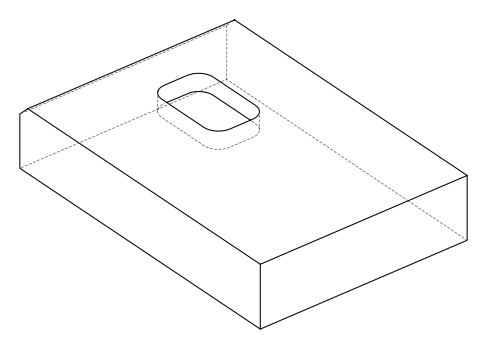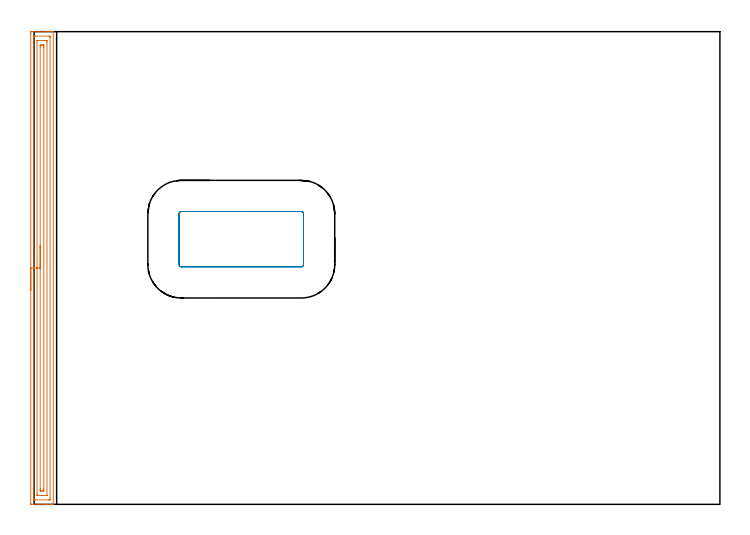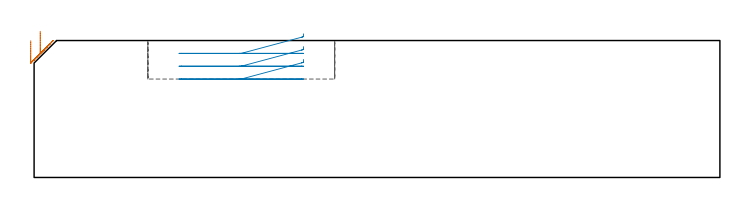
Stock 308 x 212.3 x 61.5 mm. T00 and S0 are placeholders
(PLAN: 2 operations, 1 tool changes, 8.4 min)
(1 AREA_MILL | FG_CHAMFER_SURFACE | UGT0205_001 | 7.02 min | 10826 mm3)
(2 MILL_RECTANGULAR_POCKET | POCKET_RECTANGULAR_STRAIGHT | UGT0201_006 | Follow Part, ap 7, ae 75% | 1.38 min | 73312 mm3)
(TOOL UGT0205_001 | Chamfer Mill 20 x 3 x 45 deg. | D20 FL50 Z2)
(TOOL UGT0201_006 | End Mill 28 mm | D28 FL25 Z2)
(OP 1 AREA_MILL)
G17 G21 G94 G90
T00 M6
G54
G17 G0 G90 X-1.5 Y96.15 S1061 M3
G43 Z71.5 H0
Z61.4
G94 G1 Y96.188 Z60.528 F250.
Y96.302 Z59.664
Y96.491 Z58.812
Y96.753 Z57.98
Y97.087 Z57.174
Y97.49 Z56.4
Y97.958 Z55.664
Y98.49 Z54.972
Y99.079 Z54.329
Y99.722 Z53.74
Y100.414 Z53.208
Y101.15 Z52.74
Y101.924 Z52.337
Y102.73 Z52.003
Y103.562 Z51.741
Y104.414 Z51.552
Y105.278 Z51.438
Y106.15 Z51.4
Y211.37
X-1.499 Y211.67 Z51.401
X-1.494 Y212.258 Z51.404
X-1.492 Y212.292 Z51.406
X-0.908 Y212.297 Z51.99
X-0.279 Y212.3 Z52.618
X5.333 Z58.228
X6.751 Z59.647
X7.116 Z60.011
X7.847 Z60.747
X8.114 Z61.014
X8.542 Y212.293 Z61.434
X8.597 Y212.29 Z61.488
X8.6 Y212.117 Z61.5
Y0.183
Y0.005 Z61.491
Y0.004 Z61.49
X8.54 Y0.002 Z61.432
X8.114 Y0. Z61.014
X7.847 Z60.747
X7.116 Z60.011
X5.859 Z58.756
X4.442 Z57.337
X-1.171 Z51.727
X-1.492 Y0.01 Z51.406
X-1.499 Y0.33 Z51.399
Y0.338
X-1.5 Y106.15 Z51.4
X-0.086 Z52.814
X-0.085 Y210.021 Z52.815
X-0.083 Y210.161 Z52.817
X-0.079 Y210.253 Z52.821
X-0.075 Y210.292 Z52.825
X-0.067 Y210.293 Z52.833
X-0.016 Y210.296 Z52.884
X0.458 Y210.3 Z53.358
X6.7 Y210.299 Z59.6
X7.116 Y210.292 Z60.016
X7.169 Y210.29 Z60.069
X7.179 Y210.09 Z60.079
X7.184 Y209.951 Z60.084
X7.185 Y209.881 Z60.085
Y2.279
X7.183 Y2.14 Z60.083
X7.179 Y2.048 Z60.079
X7.175 Y2.008 Z60.075
X7.167 Y2.007 Z60.067
X7.116 Y2.004 Z60.016
X6.642 Y2. Z59.542
X0.4 Y2.001 Z53.3
X-0.016 Y2.008 Z52.884
X-0.069 Y2.01 Z52.831
X-0.079 Y2.21 Z52.821
X-0.084 Y2.349 Z52.816
X-0.085 Y2.419 Z52.815
X-0.086 Y106.15 Z52.814
X1.328 Z54.228
X1.329 Y208.203 Z54.229
X1.33 Y208.257 Z54.23
X1.332 Y208.283 Z54.232
X1.334 Y208.289 Z54.234
X1.354 Y208.292 Z54.254
X1.561 Y208.299 Z54.461
X5.333 Z58.233
X5.54 Y208.295 Z58.44
X5.677 Y208.29 Z58.577
X5.765 Y208.283 Z58.665
X5.767 Y208.239 Z58.667
X5.769 Y208.093 Z58.669
X5.771 Y207.653 Z58.671
Y4.097
X5.77 Y4.043 Z58.67
X5.768 Y4.017 Z58.668
X5.766 Y4.011 Z58.666
X5.746 Y4.009 Z58.646
X5.539 Y4.001 Z58.439
X1.767 Z54.667
X1.56 Y4.005 Z54.46
X1.423 Y4.01 Z54.323
X1.335 Y4.017 Z54.235
X1.333 Y4.061 Z54.233
X1.331 Y4.207 Z54.231
X1.329 Y4.647 Z54.229
X1.328 Y106.15 Z54.228
X2.743 Z55.643
Y205.41
X2.746 Y206.216 Z55.646
X2.749 Y206.272 Z55.649
X2.752 Y206.29 Z55.652
X2.774 Y206.292 Z55.674
X2.885 Y206.296 Z55.785
X3.106 Y206.299 Z56.006
X3.55 Y206.3 Z56.45
X3.995 Y206.299 Z56.895
X4.216 Y206.297 Z57.116
X4.326 Y206.292 Z57.226
X4.348 Y206.29 Z57.248
X4.351 Y206.275 Z57.251
X4.353 Y206.233 Z57.253
X4.357 Y205.495 Z57.257
Y205.41
Y6.89
X4.354 Y6.084 Z57.254
X4.351 Y6.028 Z57.251
X4.348 Y6.01 Z57.248
X4.326 Y6.008 Z57.226
X4.215 Y6.004 Z57.115
X3.994 Y6.001 Z56.894
X3.55 Y6. Z56.45
X3.105 Y6.001 Z56.005
X2.884 Y6.003 Z55.784
X2.774 Y6.008 Z55.674
X2.752 Y6.01 Z55.652
X2.749 Y6.025 Z55.649
X2.747 Y6.067 Z55.647
X2.743 Y6.806 Z55.643
Y6.89
Y106.15
Y107.022 Z55.681
Y107.886 Z55.795
Y108.738 Z55.983
Y109.57 Z56.246
Y110.376 Z56.58
Y111.15 Z56.982
Y111.886 Z57.451
Y112.578 Z57.982
Y113.221 Z58.572
Y113.81 Z59.215
Y114.342 Z59.907
Y114.81 Z60.643
Y115.213 Z61.416
Y115.547 Z62.222
Y115.809 Z63.054
Y115.998 Z63.906
Y116.112 Z64.771
Y116.15 Z65.643
G0 Z71.5
M5
M2
(OP 2 MILL_RECTANGULAR_POCKET)
G17 G21 G94 G90
T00 M6
G54
G17 G0 G90 X121. Y126.306 S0 M3
G43 Z71.5 H0
Z64.5
G94 G1 Y130.6 Z63.349 F250.
X120.936 Y130.867 Z63.276
X120.801 Y131.107 Z63.202
X120.607 Y131.301 Z63.129
X120.367 Y131.436 Z63.055
X120.1 Y131.5 Z62.981
X93.05 Z55.733
X66.1 F500.
G3 X65.1 Y130.5 R1.
G1 Y107.7
G3 X66.1 Y106.7 R1.
G1 X120.
G3 X121. Y107.7 R1.
G1 Y130.5
G3 X120. Y131.5 R1.
G1 X93.05
X92.05
G0 X121. Y126.306 Z58.733
G1 Y130.6 Z57.583 F250.
X120.936 Y130.867 Z57.509
X120.801 Y131.107 Z57.436
X120.607 Y131.301 Z57.362
X120.367 Y131.436 Z57.288
X120.1 Y131.5 Z57.215
X93.05 Z49.967
X66.1 F500.
G3 X65.1 Y130.5 R1.
G1 Y107.7
G3 X66.1 Y106.7 R1.
G1 X120.
G3 X121. Y107.7 R1.
G1 Y130.5
G3 X120. Y131.5 R1.
G1 X93.05
X92.05
G0 X121. Y126.306 Z52.967
G1 Y130.6 Z51.816 F250.
X120.936 Y130.867 Z51.743
X120.801 Y131.107 Z51.669
X120.607 Y131.301 Z51.595
X120.367 Y131.436 Z51.522
X120.1 Y131.5 Z51.448
X93.05 Z44.2
X66.1 F500.
G3 X65.1 Y130.5 R1.
G1 Y107.7
G3 X66.1 Y106.7 R1.
G1 X120.
G3 X121. Y107.7 R1.
G1 Y130.5
G3 X120. Y131.5 R1.
G1 X93.05
X92.05
G0 Z71.5
M5
M2
